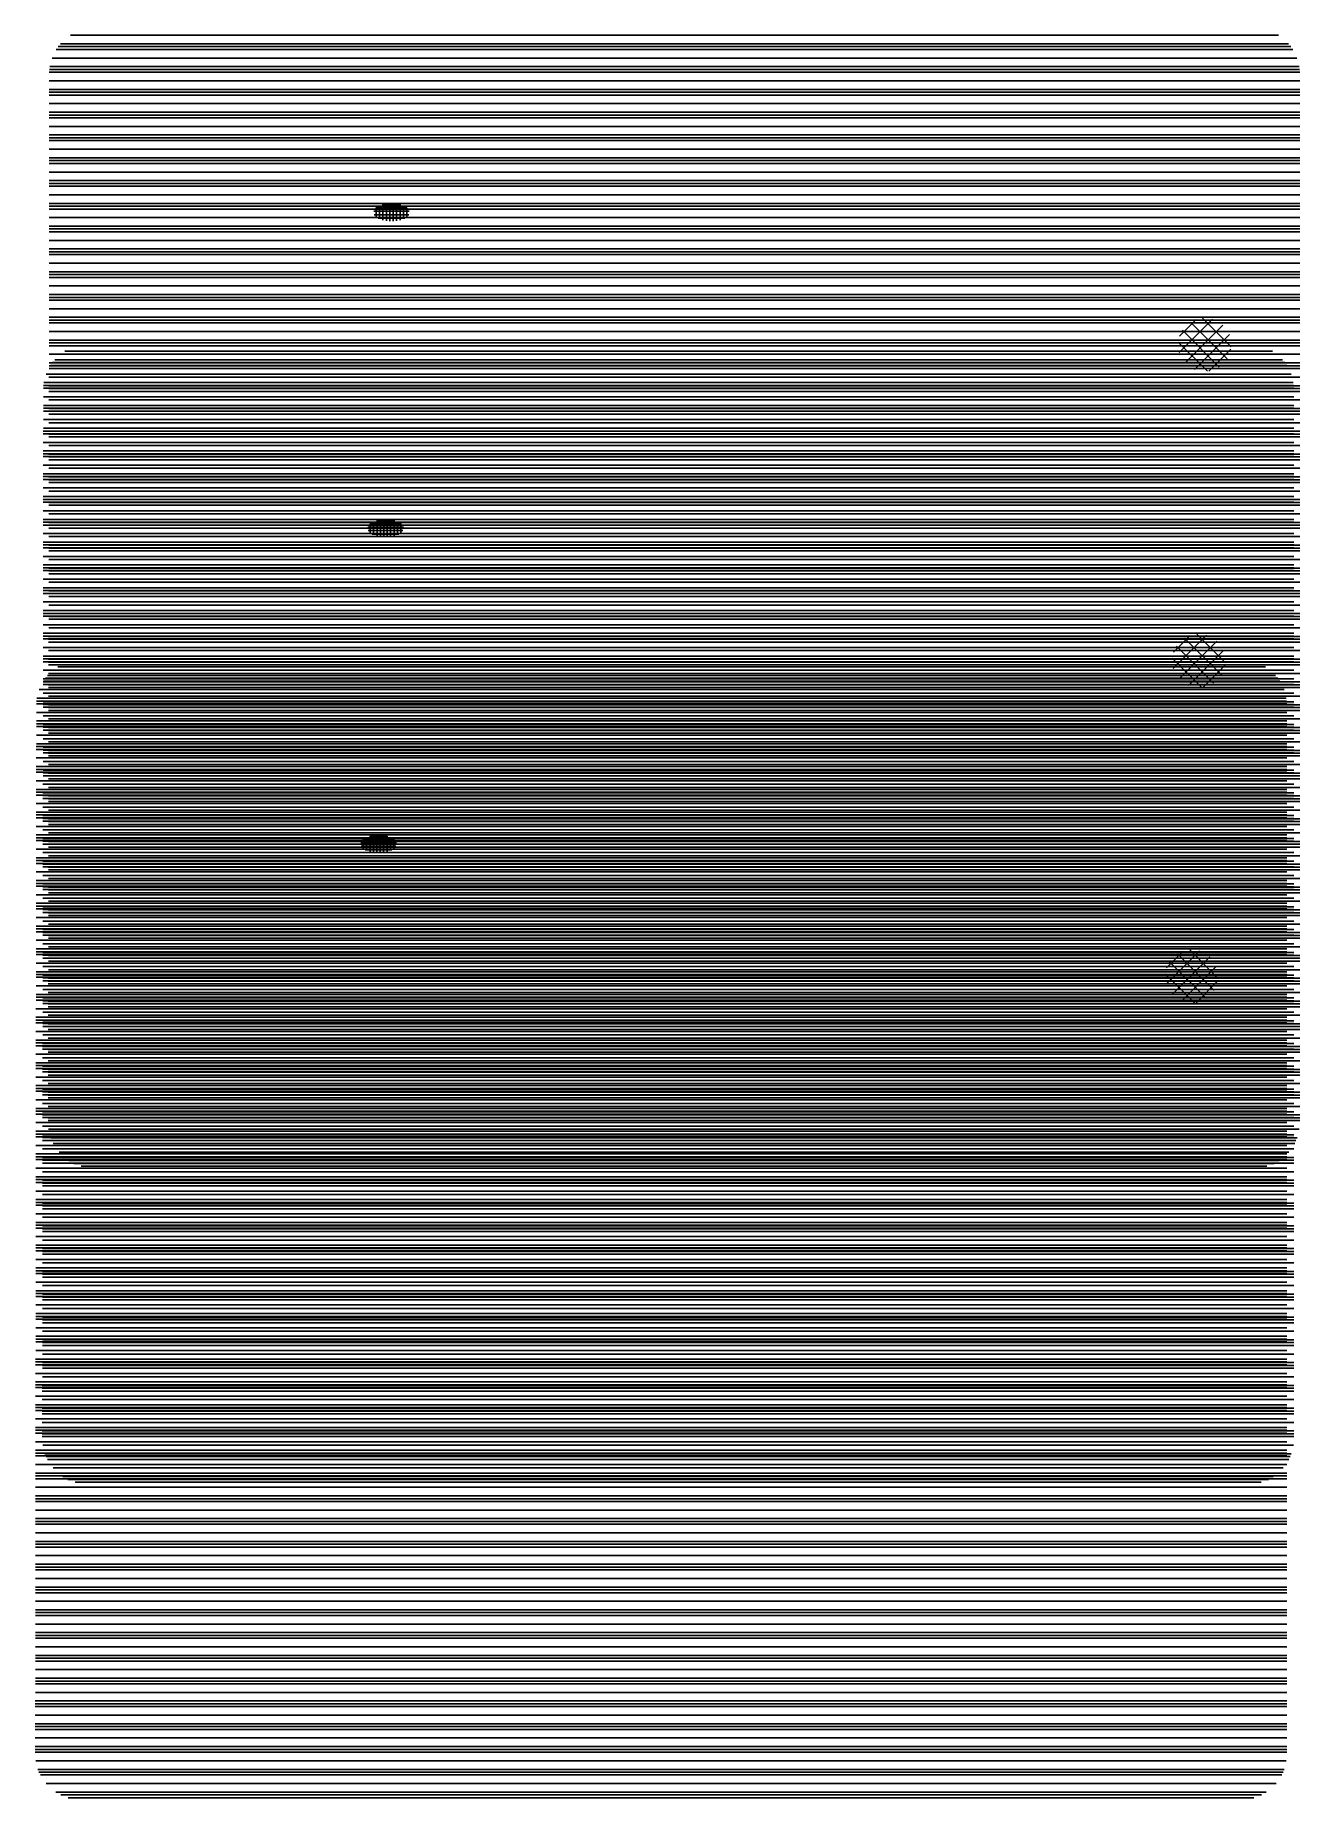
# Paper-space layout 'Layout1' of a CAD drawing. Extents: x -2.3 to 13.4, y -14.8 to 7.
import ezdxf

# ---------------------------------------------------------------- set-up
doc = ezdxf.new("R2010")
doc.units = 0
doc.layers.get('0').update_dxf_attribs({"linetype": 'CONTINUOUS'})

# ---------------------------------------------------------------- blocks, each defined once
blk = doc.blocks.new('*X')
at = {"color": 0}
for p, q in [((-0.989, 7.406), (12.263, 7.406)), ((-1.192, 7.156), (12.466, 7.156)), ((-1.146, 7.25), (12.42, 7.25)), ((-1.124, 7.281), (12.398, 7.281)), ((-1.099, 7.312), (12.373, 7.312)), ((-1.223, 7), (12.496, 7)), ((-1.221, 7.031), (12.494, 7.031)), ((-1.217, 7.062), (12.49, 7.062)), ((-1.223, 6.906), (12.497, 6.906)), ((-1.223, 6.812), (4.344, 6.812)), ((-1.223, 6.781), (3.915, 6.781)), ((3.915, 6.781), (7.662, 6.781)), ((4.344, 6.812), (7.233, 6.812)), ((7.233, 6.812), (12.497, 6.812)), ((7.662, 6.781), (12.497, 6.781)), ((-1.223, 6.75), (3.567, 6.75)), ((-1.223, 6.656), (2.757, 6.656)), ((2.757, 6.656), (8.82, 6.656)), ((3.567, 6.75), (8.009, 6.75)), ((8.009, 6.75), (12.497, 6.75)), ((8.82, 6.656), (12.497, 6.656)), ((-1.224, 6.531), (1.936, 6.531)), ((-1.224, 6.5), (1.758, 6.5)), ((-1.224, 6.406), (1.265, 6.406)), ((-1.223, 6.562), (2.124, 6.562)), ((1.265, 6.406), (10.311, 6.406)), ((1.758, 6.5), (9.819, 6.5)), ((1.936, 6.531), (9.64, 6.531)), ((2.124, 6.562), (9.453, 6.562)), ((9.453, 6.562), (12.497, 6.562)), ((9.64, 6.531), (12.497, 6.531)), ((9.819, 6.5), (12.497, 6.5)), ((10.311, 6.406), (12.497, 6.406)), ((-1.224, 6.312), (0.824, 6.312)), ((-1.224, 6.281), (0.685, 6.281)), ((-1.224, 6.25), (0.551, 6.25)), ((0.551, 6.25), (10.944, 6.25)), ((0.685, 6.281), (10.874, 6.281)), ((0.824, 6.312), (10.753, 6.312)), ((10.753, 6.312), (12.497, 6.312)), ((10.874, 6.281), (12.497, 6.281)), ((10.944, 6.25), (12.497, 6.25)), ((-1.224, 6.156), (0.316, 6.156)), ((-1.224, 6.062), (0.217, 6.062)), ((-1.224, 6.031), (0.194, 6.031)), ((-1.224, 6), (0.174, 6)), ((0.174, 6), (11.168, 6)), ((0.194, 6.031), (11.154, 6.031)), ((0.217, 6.062), (11.137, 6.062)), ((0.316, 6.156), (11.066, 6.156)), ((11.066, 6.156), (12.497, 6.156)), ((11.137, 6.062), (12.497, 6.062)), ((11.154, 6.031), (12.497, 6.031)), ((11.168, 6), (12.497, 6)), ((-1.224, 5.906), (0.132, 5.906)), ((-1.224, 5.812), (0.104, 5.812)), ((0.104, 5.812), (11.217, 5.812)), ((0.132, 5.906), (11.196, 5.906)), ((11.196, 5.906), (12.497, 5.906)), ((11.217, 5.812), (12.497, 5.812)), ((-1.224, 5.781), (0.094, 5.781)), ((-1.224, 5.75), (0.085, 5.75)), ((-1.224, 5.656), (0.058, 5.656)), ((0.058, 5.656), (11.251, 5.656)), ((0.085, 5.75), (11.231, 5.75)), ((0.094, 5.781), (11.224, 5.781)), ((11.224, 5.781), (12.497, 5.781)), ((11.231, 5.75), (12.497, 5.75)), ((11.251, 5.656), (12.497, 5.656)), ((-1.225, 5.562), (0.031, 5.562)), ((-1.225, 5.531), (0.022, 5.531)), ((-1.225, 5.5), (0.014, 5.5)), ((0.014, 5.5), (11.284, 5.5)), ((0.022, 5.531), (11.277, 5.531)), ((0.031, 5.562), (11.271, 5.562)), ((2.336, 5.475), (2.727, 5.475)), ((2.342, 5.438), (2.72, 5.438)), ((2.361, 5.513), (2.701, 5.513)), ((2.362, 5.415), (2.362, 5.514)), ((2.4, 5.392), (2.4, 5.537)), ((2.436, 5.55), (2.627, 5.55)), ((2.438, 5.379), (2.438, 5.55)), ((2.475, 5.371), (2.475, 5.558)), ((2.513, 5.368), (2.513, 5.561)), ((2.55, 5.368), (2.55, 5.561)), ((2.587, 5.371), (2.587, 5.558)), ((2.625, 5.379), (2.625, 5.55)), ((2.663, 5.392), (2.663, 5.537)), ((2.7, 5.415), (2.7, 5.514)), ((11.271, 5.562), (12.497, 5.562)), ((11.277, 5.531), (12.497, 5.531)), ((11.284, 5.5), (12.497, 5.5)), ((-1.225, 5.406), (-0.012, 5.406)), ((-1.225, 5.312), (-0.037, 5.312)), ((-1.225, 5.281), (-0.045, 5.281)), ((-1.225, 5.25), (-0.053, 5.25)), ((-0.053, 5.25), (11.334, 5.25)), ((-0.045, 5.281), (11.328, 5.281)), ((-0.037, 5.312), (11.322, 5.312)), ((-0.012, 5.406), (11.303, 5.406)), ((2.384, 5.4), (2.678, 5.4)), ((11.303, 5.406), (12.497, 5.406)), ((11.322, 5.312), (12.497, 5.312)), ((11.328, 5.281), (12.497, 5.281)), ((11.334, 5.25), (12.497, 5.25)), ((-1.225, 5.156), (-0.077, 5.156)), ((-1.225, 5.062), (-0.101, 5.062)), ((-1.225, 5.031), (-0.108, 5.031)), ((-0.108, 5.031), (11.375, 5.031)), ((-0.101, 5.062), (11.37, 5.062)), ((-0.077, 5.156), (11.352, 5.156)), ((11.352, 5.156), (12.497, 5.156)), ((11.37, 5.062), (12.497, 5.062)), ((11.375, 5.031), (12.497, 5.031)), ((-1.225, 5), (-0.116, 5)), ((-1.225, 4.906), (-0.139, 4.906)), ((-0.139, 4.906), (11.398, 4.906)), ((-0.116, 5), (11.381, 5)), ((11.381, 5), (12.497, 5)), ((11.398, 4.906), (12.497, 4.906)), ((-1.225, 4.812), (-0.16, 4.812)), ((-1.225, 4.781), (-0.168, 4.781)), ((-1.225, 4.75), (-0.175, 4.75)), ((-1.225, 4.656), (-0.196, 4.656)), ((-0.196, 4.656), (11.44, 4.656)), ((-0.175, 4.75), (11.425, 4.75)), ((-0.168, 4.781), (11.42, 4.781)), ((-0.16, 4.812), (11.414, 4.812)), ((11.414, 4.812), (12.497, 4.812)), ((11.42, 4.781), (12.497, 4.781)), ((11.425, 4.75), (12.497, 4.75)), ((11.44, 4.656), (12.497, 4.656)), ((-1.226, 4.562), (-0.216, 4.562)), ((-1.226, 4.531), (-0.223, 4.531)), ((-1.226, 4.5), (-0.229, 4.5)), ((-0.229, 4.5), (11.466, 4.5)), ((-0.223, 4.531), (11.461, 4.531)), ((-0.216, 4.562), (11.456, 4.562)), ((11.456, 4.562), (12.497, 4.562)), ((11.461, 4.531), (12.497, 4.531)), ((11.466, 4.5), (12.497, 4.5)), ((-1.226, 4.406), (-0.248, 4.406)), ((-1.226, 4.312), (-0.267, 4.312)), ((-1.226, 4.281), (-0.273, 4.281)), ((-0.273, 4.281), (11.499, 4.281)), ((-0.267, 4.312), (11.494, 4.312)), ((-0.248, 4.406), (11.48, 4.406)), ((11.174, 3.926), (11.539, 4.291)), ((11.177, 4.105), (11.359, 4.288)), ((11.701, 3.855), (11.298, 4.259)), ((11.745, 3.988), (11.431, 4.303)), ((11.48, 4.406), (12.497, 4.406)), ((11.494, 4.312), (12.497, 4.312)), ((11.499, 4.281), (12.497, 4.281)), ((-1.226, 4.25), (-0.279, 4.25)), ((-1.226, 4.156), (-0.297, 4.156)), ((-1.226, 4.062), (-0.315, 4.062)), ((-0.315, 4.062), (11.53, 4.062)), ((-0.297, 4.156), (11.517, 4.156)), ((-0.279, 4.25), (11.503, 4.25)), ((11.614, 3.766), (11.209, 4.171)), ((11.238, 3.813), (11.651, 4.226)), ((11.342, 3.74), (11.724, 4.122)), ((11.503, 4.25), (12.497, 4.25)), ((11.517, 4.156), (12.497, 4.156)), ((11.53, 4.062), (12.497, 4.062)), ((-1.226, 4.031), (-0.32, 4.031)), ((-1.226, 4), (-0.326, 4)), ((-1.226, 3.906), (-0.342, 3.906)), ((-0.342, 3.906), (11.55, 3.906)), ((-0.326, 4), (11.538, 4)), ((-0.32, 4.031), (11.534, 4.031)), ((11.483, 3.72), (11.162, 4.04)), ((11.5, 3.722), (11.742, 3.964)), ((11.534, 4.031), (12.497, 4.031)), ((11.538, 4), (12.497, 4)), ((11.55, 3.906), (12.497, 3.906)), ((-1.226, 3.812), (-0.358, 3.812)), ((-1.226, 3.781), (-0.363, 3.781)), ((-1.226, 3.75), (-0.368, 3.75)), ((-0.368, 3.75), (11.569, 3.75)), ((-0.363, 3.781), (11.566, 3.781)), ((-0.358, 3.812), (11.562, 3.812)), ((11.562, 3.812), (12.497, 3.812)), ((11.566, 3.781), (12.497, 3.781)), ((11.569, 3.75), (12.497, 3.75)), ((-1.227, 3.656), (-0.383, 3.656)), ((-1.227, 3.562), (-0.397, 3.562)), ((-1.227, 3.531), (-0.402, 3.531)), ((-1.227, 3.5), (-0.406, 3.5)), ((-0.406, 3.5), (11.598, 3.5)), ((-0.402, 3.531), (11.595, 3.531)), ((-0.397, 3.562), (11.591, 3.562)), ((-0.383, 3.656), (11.581, 3.656)), ((11.581, 3.656), (12.497, 3.656)), ((11.591, 3.562), (12.497, 3.562)), ((11.595, 3.531), (12.497, 3.531)), ((11.598, 3.5), (12.497, 3.5)), ((-1.227, 3.406), (-0.42, 3.406)), ((-1.227, 3.312), (-0.432, 3.312)), ((-0.432, 3.312), (11.617, 3.312)), ((-0.42, 3.406), (11.608, 3.406)), ((11.608, 3.406), (12.497, 3.406)), ((11.617, 3.312), (12.497, 3.312)), ((-1.227, 3.281), (-0.436, 3.281)), ((-1.227, 3.25), (-0.44, 3.25)), ((-1.227, 3.156), (-0.452, 3.156)), ((-0.452, 3.156), (11.632, 3.156)), ((-0.44, 3.25), (11.624, 3.25)), ((-0.436, 3.281), (11.62, 3.281)), ((11.62, 3.281), (12.497, 3.281)), ((11.624, 3.25), (12.497, 3.25)), ((11.632, 3.156), (12.497, 3.156)), ((-1.227, 3.062), (-0.464, 3.062)), ((-1.227, 3.031), (-0.467, 3.031)), ((-1.227, 3), (-0.471, 3)), ((-1.227, 2.906), (-0.481, 2.906)), ((-0.481, 2.906), (11.654, 2.906)), ((-0.471, 3), (11.646, 3)), ((-0.467, 3.031), (11.643, 3.031)), ((-0.464, 3.062), (11.641, 3.062)), ((11.641, 3.062), (12.497, 3.062)), ((11.643, 3.031), (12.497, 3.031)), ((11.646, 3), (12.497, 3)), ((11.654, 2.906), (12.497, 2.906)), ((-1.227, 2.812), (-0.491, 2.812)), ((-1.227, 2.781), (-0.494, 2.781)), ((-1.227, 2.75), (-0.497, 2.75)), ((-0.497, 2.75), (11.666, 2.75)), ((-0.494, 2.781), (11.663, 2.781)), ((-0.491, 2.812), (11.661, 2.812)), ((11.661, 2.812), (12.497, 2.812)), ((11.663, 2.781), (12.497, 2.781)), ((11.666, 2.75), (12.497, 2.75)), ((-1.228, 2.656), (-0.506, 2.656)), ((-1.228, 2.562), (-0.514, 2.562)), ((-1.228, 2.531), (-0.517, 2.531)), ((-0.517, 2.531), (11.68, 2.531)), ((-0.514, 2.562), (11.678, 2.562)), ((-0.506, 2.656), (11.672, 2.656)), ((11.672, 2.656), (12.497, 2.656)), ((11.678, 2.562), (12.497, 2.562)), ((11.68, 2.531), (12.497, 2.531)), ((-1.228, 2.5), (-0.52, 2.5)), ((-1.228, 2.406), (-0.527, 2.406)), ((-0.527, 2.406), (11.688, 2.406)), ((-0.52, 2.5), (11.682, 2.5)), ((11.682, 2.5), (12.497, 2.5)), ((11.688, 2.406), (12.497, 2.406)), ((-1.228, 2.312), (-0.534, 2.312)), ((-1.228, 2.281), (-0.536, 2.281)), ((-1.228, 2.25), (-0.538, 2.25)), ((-1.228, 2.156), (-0.544, 2.156)), ((-0.544, 2.156), (11.7, 2.156)), ((-0.538, 2.25), (11.696, 2.25)), ((-0.536, 2.281), (11.694, 2.281)), ((-0.534, 2.312), (11.693, 2.312)), ((11.693, 2.312), (12.497, 2.312)), ((11.694, 2.281), (12.497, 2.281)), ((11.696, 2.25), (12.497, 2.25)), ((11.7, 2.156), (12.497, 2.156)), ((-1.228, 2.062), (-0.55, 2.062)), ((-1.228, 2.031), (-0.551, 2.031)), ((-1.228, 2), (-0.553, 2)), ((-0.553, 2), (11.706, 2)), ((-0.551, 2.031), (11.705, 2.031)), ((-0.55, 2.062), (11.704, 2.062)), ((11.704, 2.062), (12.497, 2.062)), ((11.705, 2.031), (12.497, 2.031)), ((11.706, 2), (12.497, 2)), ((-1.229, 1.781), (-0.563, 1.781)), ((-1.229, 1.75), (-0.564, 1.75)), ((-1.228, 1.906), (-0.557, 1.906)), ((-1.228, 1.812), (-0.561, 1.812)), ((-0.564, 1.75), (11.714, 1.75)), ((-0.563, 1.781), (11.713, 1.781)), ((-0.561, 1.812), (11.712, 1.812)), ((-0.557, 1.906), (11.709, 1.906)), ((11.709, 1.906), (12.497, 1.906)), ((11.712, 1.812), (12.497, 1.812)), ((11.713, 1.781), (12.497, 1.781)), ((11.714, 1.75), (12.497, 1.75)), ((-1.229, 1.656), (-0.567, 1.656)), ((-1.229, 1.562), (-0.569, 1.562)), ((-0.569, 1.562), (11.718, 1.562)), ((-0.567, 1.656), (11.716, 1.656)), ((11.716, 1.656), (12.497, 1.656)), ((11.718, 1.562), (12.497, 1.562)), ((-1.229, 1.531), (-0.57, 1.531)), ((-1.229, 1.5), (-0.571, 1.5)), ((-1.229, 1.406), (-0.572, 1.406)), ((-0.572, 1.406), (11.719, 1.406)), ((-0.571, 1.5), (11.718, 1.5)), ((-0.57, 1.531), (11.718, 1.531)), ((11.718, 1.531), (12.497, 1.531)), ((11.718, 1.5), (12.497, 1.5)), ((11.719, 1.406), (12.497, 1.406)), ((-1.229, 1.312), (-0.573, 1.312)), ((-1.229, 1.281), (-0.574, 1.281)), ((-1.229, 1.25), (-0.574, 1.25)), ((-0.574, 1.281), (11.72, 1.281)), ((-0.574, 1.25), (11.72, 1.25)), ((-0.573, 1.312), (11.72, 1.312)), ((11.72, 1.312), (12.497, 1.312)), ((11.72, 1.281), (12.497, 1.281)), ((11.72, 1.25), (12.497, 1.25)), ((-1.229, 1.156), (-0.574, 1.156)), ((-1.229, 1.062), (-0.574, 1.062)), ((-1.229, 1.031), (-0.573, 1.031)), ((-1.229, 1), (-0.573, 1)), ((-0.574, 1.156), (11.72, 1.156)), ((-0.574, 1.062), (11.719, 1.062)), ((-0.573, 1.031), (11.719, 1.031)), ((-0.573, 1), (11.719, 1)), ((11.719, 1.062), (12.497, 1.062)), ((11.719, 1.031), (12.497, 1.031)), ((11.719, 1), (12.497, 1)), ((11.72, 1.156), (12.497, 1.156)), ((-1.23, 0.812), (-0.57, 0.812)), ((-1.23, 0.781), (-0.569, 0.781)), ((-1.229, 0.906), (-0.572, 0.906)), ((-0.572, 0.906), (11.718, 0.906)), ((-0.57, 0.812), (11.716, 0.812)), ((-0.569, 0.781), (11.715, 0.781)), ((11.715, 0.781), (12.497, 0.781)), ((11.716, 0.812), (12.497, 0.812)), ((11.718, 0.906), (12.497, 0.906)), ((-1.23, 0.75), (-0.569, 0.75)), ((-1.23, 0.656), (-0.566, 0.656)), ((-0.569, 0.75), (11.715, 0.75)), ((-0.566, 0.656), (11.712, 0.656)), ((11.712, 0.656), (12.497, 0.656)), ((11.715, 0.75), (12.497, 0.75)), ((-1.23, 0.562), (-0.563, 0.562)), ((-1.23, 0.531), (-0.561, 0.531)), ((-1.23, 0.5), (-0.56, 0.5)), ((-1.23, 0.406), (-0.556, 0.406)), ((-0.563, 0.562), (11.709, 0.562)), ((-0.561, 0.531), (11.708, 0.531)), ((-0.56, 0.5), (11.707, 0.5)), ((-0.556, 0.406), (11.704, 0.406)), ((11.704, 0.406), (12.497, 0.406)), ((11.707, 0.5), (12.497, 0.5)), ((11.708, 0.531), (12.497, 0.531)), ((11.709, 0.562), (12.497, 0.562)), ((-1.23, 0.312), (-0.551, 0.312)), ((-1.23, 0.281), (-0.55, 0.281)), ((-1.23, 0.25), (-0.548, 0.25)), ((-0.551, 0.312), (11.7, 0.312)), ((-0.55, 0.281), (11.699, 0.281)), ((-0.548, 0.25), (11.697, 0.25)), ((11.697, 0.25), (12.497, 0.25)), ((11.699, 0.281), (12.497, 0.281)), ((11.7, 0.312), (12.497, 0.312)), ((-1.23, 0.156), (-0.542, 0.156)), ((-1.23, 0.062), (-0.536, 0.062)), ((-1.23, 0.031), (-0.534, 0.031)), ((-1.23, 0), (-0.532, 0)), ((-0.542, 0.156), (11.693, 0.156)), ((-0.536, 0.062), (11.688, 0.062)), ((-0.534, 0.031), (11.686, 0.031)), ((-0.532, 0), (11.684, 0)), ((11.684, 0), (12.497, 0)), ((11.686, 0.031), (12.497, 0.031)), ((11.688, 0.062), (12.497, 0.062)), ((11.693, 0.156), (12.497, 0.156)), ((-1.231, -0.188), (-0.517, -0.188)), ((-1.23, -0.094), (-0.525, -0.094)), ((-0.525, -0.094), (11.678, -0.094)), ((-0.517, -0.188), (11.672, -0.188)), ((11.672, -0.188), (12.497, -0.188)), ((11.678, -0.094), (12.497, -0.094)), ((-1.231, -0.219), (-0.514, -0.219)), ((-1.231, -0.25), (-0.512, -0.25)), ((-1.231, -0.344), (-0.503, -0.344)), ((-0.514, -0.219), (11.67, -0.219)), ((-0.512, -0.25), (11.668, -0.25)), ((-0.503, -0.344), (11.661, -0.344)), ((11.661, -0.344), (12.497, -0.344)), ((11.668, -0.25), (12.497, -0.25)), ((11.67, -0.219), (12.497, -0.219)), ((-1.231, -0.438), (-0.494, -0.438)), ((-1.231, -0.469), (-0.491, -0.469)), ((-1.231, -0.5), (-0.488, -0.5)), ((-0.494, -0.438), (11.654, -0.438)), ((-0.491, -0.469), (11.651, -0.469)), ((-0.488, -0.5), (11.649, -0.5)), ((11.649, -0.5), (12.497, -0.5)), ((11.651, -0.469), (12.497, -0.469)), ((11.654, -0.438), (12.497, -0.438)), ((-1.231, -0.594), (-0.478, -0.594)), ((-1.231, -0.688), (-0.467, -0.688)), ((-1.231, -0.719), (-0.464, -0.719)), ((-1.231, -0.75), (-0.46, -0.75)), ((-0.478, -0.594), (11.641, -0.594)), ((-0.467, -0.688), (11.632, -0.688)), ((-0.464, -0.719), (11.63, -0.719)), ((-0.46, -0.75), (11.627, -0.75)), ((11.627, -0.75), (12.497, -0.75)), ((11.63, -0.719), (12.497, -0.719)), ((11.632, -0.688), (12.497, -0.688)), ((11.641, -0.594), (12.497, -0.594)), ((-1.231, -0.844), (-0.448, -0.844)), ((-1.231, -0.938), (-0.436, -0.938)), ((-0.448, -0.844), (11.617, -0.844)), ((-0.436, -0.938), (11.608, -0.938)), ((11.608, -0.938), (12.497, -0.938)), ((11.617, -0.844), (12.497, -0.844)), ((-1.232, -1.094), (-0.415, -1.094)), ((-1.231, -0.969), (-0.432, -0.969)), ((-1.231, -1), (-0.428, -1)), ((-0.432, -0.969), (11.605, -0.969)), ((-0.428, -1), (11.601, -1)), ((-0.415, -1.094), (11.591, -1.094)), ((11.591, -1.094), (12.497, -1.094)), ((11.601, -1), (12.497, -1)), ((11.605, -0.969), (12.497, -0.969)), ((-1.232, -1.188), (-0.402, -1.188)), ((-1.232, -1.219), (-0.397, -1.219)), ((-1.232, -1.25), (-0.392, -1.25)), ((-1.232, -1.344), (-0.378, -1.344)), ((-0.402, -1.188), (11.581, -1.188)), ((-0.397, -1.219), (11.577, -1.219)), ((-0.392, -1.25), (11.573, -1.25)), ((-0.378, -1.344), (11.562, -1.344)), ((11.562, -1.344), (12.497, -1.344)), ((11.573, -1.25), (12.497, -1.25)), ((11.577, -1.219), (12.497, -1.219)), ((11.581, -1.188), (12.497, -1.188)), ((-1.232, -1.438), (-0.363, -1.438)), ((-1.232, -1.469), (-0.358, -1.469)), ((-1.232, -1.5), (-0.353, -1.5)), ((-0.363, -1.438), (11.55, -1.438)), ((-0.358, -1.469), (11.546, -1.469)), ((-0.353, -1.5), (11.542, -1.5)), ((11.542, -1.5), (12.497, -1.5)), ((11.546, -1.469), (12.497, -1.469)), ((11.55, -1.438), (12.497, -1.438)), ((-1.232, -1.594), (-0.337, -1.594)), ((-1.232, -1.688), (-0.32, -1.688)), ((-1.232, -1.719), (-0.314, -1.719)), ((-0.337, -1.594), (11.53, -1.594)), ((-0.32, -1.688), (11.517, -1.688)), ((-0.314, -1.719), (11.512, -1.719)), ((11.512, -1.719), (12.497, -1.719)), ((11.517, -1.688), (12.497, -1.688)), ((11.53, -1.594), (12.497, -1.594)), ((-1.232, -1.75), (-0.309, -1.75)), ((-1.232, -1.844), (-0.291, -1.844)), ((-0.309, -1.75), (11.508, -1.75)), ((-0.291, -1.844), (11.494, -1.844)), ((11.494, -1.844), (12.497, -1.844)), ((11.508, -1.75), (12.497, -1.75)), ((-1.233, -2.094), (-0.242, -2.094)), ((-1.232, -1.938), (-0.273, -1.938)), ((-1.232, -1.969), (-0.267, -1.969)), ((-1.232, -2), (-0.261, -2)), ((-0.273, -1.938), (11.48, -1.938)), ((-0.267, -1.969), (11.475, -1.969)), ((-0.261, -2), (11.471, -2)), ((-0.242, -2.094), (11.456, -2.094)), ((11.456, -2.094), (12.497, -2.094)), ((11.471, -2), (12.497, -2)), ((11.475, -1.969), (12.497, -1.969)), ((11.48, -1.938), (12.497, -1.938)), ((-1.233, -2.188), (-0.222, -2.188)), ((-1.233, -2.219), (-0.216, -2.219)), ((-1.233, -2.25), (-0.209, -2.25)), ((-0.222, -2.188), (11.441, -2.188)), ((-0.216, -2.219), (11.435, -2.219)), ((-0.209, -2.25), (11.43, -2.25)), ((11.43, -2.25), (12.497, -2.25)), ((11.435, -2.219), (12.497, -2.219)), ((11.441, -2.188), (12.497, -2.188)), ((-1.233, -2.344), (-0.189, -2.344)), ((-1.233, -2.438), (-0.167, -2.438)), ((-1.233, -2.469), (-0.16, -2.469)), ((-1.233, -2.5), (-0.153, -2.5)), ((-0.189, -2.344), (11.414, -2.344)), ((-0.167, -2.438), (11.398, -2.438)), ((-0.16, -2.469), (11.392, -2.469)), ((-0.153, -2.5), (11.387, -2.5)), ((11.387, -2.5), (12.497, -2.5)), ((11.392, -2.469), (12.497, -2.469)), ((11.398, -2.438), (12.497, -2.438)), ((11.414, -2.344), (12.497, -2.344)), ((-1.233, -2.594), (-0.131, -2.594)), ((-1.233, -2.688), (-0.108, -2.688)), ((-0.131, -2.594), (11.37, -2.594)), ((-0.108, -2.688), (11.352, -2.688)), ((11.352, -2.688), (12.497, -2.688)), ((11.37, -2.594), (12.497, -2.594)), ((-1.233, -2.719), (-0.101, -2.719)), ((-1.233, -2.75), (-0.093, -2.75)), ((-1.233, -2.844), (-0.069, -2.844)), ((-0.101, -2.719), (11.346, -2.719)), ((-0.093, -2.75), (11.34, -2.75)), ((-0.069, -2.844), (11.322, -2.844)), ((11.322, -2.844), (12.497, -2.844)), ((11.34, -2.75), (12.497, -2.75)), ((11.346, -2.719), (12.497, -2.719)), ((-1.234, -2.969), (-0.037, -2.969)), ((-1.234, -3), (-0.028, -3)), ((-1.233, -2.938), (-0.045, -2.938)), ((-0.045, -2.938), (11.303, -2.938)), ((-0.037, -2.969), (11.297, -2.969)), ((-0.028, -3), (11.29, -3)), ((11.29, -3), (12.497, -3)), ((11.297, -2.969), (12.497, -2.969)), ((11.303, -2.938), (12.497, -2.938)), ((-1.234, -3.094), (-0.003, -3.094)), ((-1.234, -3.188), (0.023, -3.188)), ((-1.234, -3.219), (0.031, -3.219)), ((-1.234, -3.25), (0.04, -3.25)), ((-0.003, -3.094), (11.271, -3.094)), ((0.023, -3.188), (11.251, -3.188)), ((0.031, -3.219), (11.244, -3.219)), ((0.04, -3.25), (11.238, -3.25)), ((11.238, -3.25), (12.497, -3.25)), ((11.244, -3.219), (12.497, -3.219)), ((11.251, -3.188), (12.497, -3.188)), ((11.271, -3.094), (12.497, -3.094)), ((-1.234, -3.344), (0.067, -3.344)), ((-1.234, -3.438), (0.095, -3.438)), ((-1.234, -3.469), (0.104, -3.469)), ((0.067, -3.344), (11.217, -3.344)), ((0.095, -3.438), (11.196, -3.438)), ((0.104, -3.469), (11.189, -3.469)), ((11.189, -3.469), (12.497, -3.469)), ((11.196, -3.438), (12.497, -3.438)), ((11.217, -3.344), (12.497, -3.344)), ((-1.234, -3.5), (0.116, -3.5)), ((-1.234, -3.594), (0.167, -3.594)), ((0.116, -3.5), (11.18, -3.5)), ((0.167, -3.594), (11.14, -3.594)), ((11.14, -3.594), (12.497, -3.594)), ((11.18, -3.5), (12.497, -3.5)), ((-1.234, -3.688), (0.251, -3.688)), ((-1.234, -3.719), (0.291, -3.719)), ((-1.234, -3.75), (0.342, -3.75)), ((-1.234, -3.844), (0.646, -3.844)), ((0.251, -3.688), (11.073, -3.688)), ((0.291, -3.719), (11.042, -3.719)), ((0.342, -3.75), (11.005, -3.75)), ((0.646, -3.844), (10.796, -3.844)), ((10.796, -3.844), (12.497, -3.844)), ((11.005, -3.75), (12.497, -3.75)), ((11.042, -3.719), (12.497, -3.719)), ((11.073, -3.688), (12.497, -3.688)), ((-1.235, -3.938), (1.026, -3.938)), ((-1.235, -3.969), (1.161, -3.969)), ((-1.235, -4), (1.299, -4)), ((1.026, -3.938), (10.415, -3.938)), ((1.161, -3.969), (10.281, -3.969)), ((1.299, -4), (10.142, -4)), ((10.142, -4), (12.497, -4)), ((10.281, -3.969), (12.497, -3.969)), ((10.415, -3.938), (12.497, -3.938)), ((-1.235, -4.094), (1.746, -4.094)), ((-1.235, -4.188), (2.251, -4.188)), ((-1.235, -4.219), (2.438, -4.219)), ((-1.235, -4.25), (2.636, -4.25)), ((1.746, -4.094), (9.696, -4.094)), ((2.251, -4.188), (9.19, -4.188)), ((2.438, -4.219), (9.003, -4.219)), ((2.636, -4.25), (8.805, -4.25)), ((8.805, -4.25), (12.497, -4.25)), ((9.003, -4.219), (12.497, -4.219)), ((9.19, -4.188), (12.497, -4.188)), ((9.696, -4.094), (12.497, -4.094)), ((-1.235, -4.344), (3.329, -4.344)), ((-1.235, -4.438), (4.338, -4.438)), ((3.329, -4.344), (8.113, -4.344)), ((4.338, -4.438), (7.103, -4.438)), ((7.103, -4.438), (12.497, -4.438)), ((8.113, -4.344), (12.497, -4.344)), ((-1.235, -4.469), (4.923, -4.469)), ((-1.235, -4.5), (12.497, -4.5)), ((-1.23, -4.594), (12.491, -4.594)), ((4.923, -4.469), (6.518, -4.469)), ((6.518, -4.469), (12.497, -4.469)), ((-1.206, -4.688), (12.468, -4.688)), ((-1.194, -4.719), (12.455, -4.719)), ((-1.179, -4.75), (12.441, -4.75)), ((-1.116, -4.844), (12.378, -4.844)), ((-1.01, -4.938), (12.271, -4.938)), ((-0.955, -4.969), (12.217, -4.969)), ((-0.874, -5), (12.136, -5))]:
    blk.add_line(p, q, dxfattribs=at)

psp = doc.layouts.get("Layout1")

# ---------------------------------------------------------------- block references
at = {"color": 0, "xscale": 1.127179682397183, "yscale": 1.127179682397183, "zscale": 1.127179682397183}
for p in [(-0.713, -1.319), (-0.786, -5.226), (-0.873, -9.128)]:
    psp.add_blockref('*X', p, dxfattribs=at)

doc.saveas('drawing.dxf')
